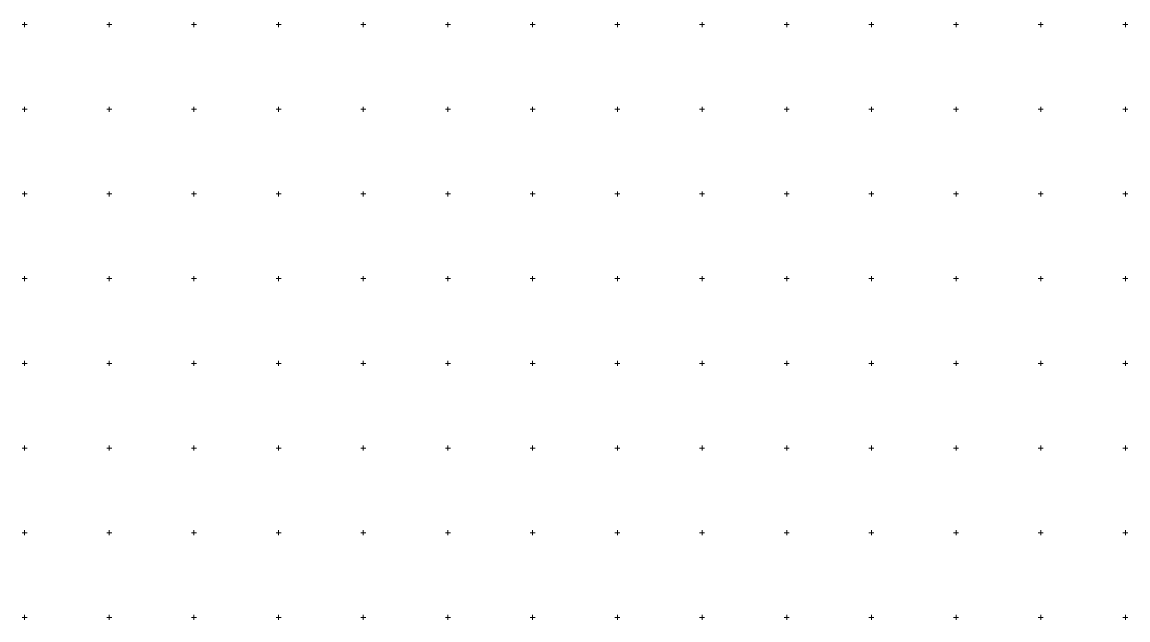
# Model space of a CAD drawing. Header units: metres. Extents: x 629572 to 645168, y 4785785 to 4790166.
# Drawn here: x 635697 to 637003, y 4788897 to 4789603 of the extents above; entities that cross this region are included whole.
import ezdxf

# ---------------------------------------------------------------- set-up
doc = ezdxf.new("R2010")
doc.units = ezdxf.units.M
doc.layers.get('0').update_dxf_attribs({"linetype": 'CONTINUOUS'})
doc.layers.add('Сетка координатная', color=7, linetype='CONTINUOUS')

# ---------------------------------------------------------------- blocks, each defined once
blk = doc.blocks.new('Крест')
at = {"color": 0, "linetype": 'Continuous', "lineweight": 0, "flags": 128}
for points in [[(-1, 0), (1, 0)], [(0, -1), (0, 1)]]:
    blk.add_lwpolyline(points, dxfattribs=at)

msp = doc.modelspace()

# ---------------------------------------------------------------- block references
at = {"layer": 'Сетка координатная', "color": 136, "linetype": 'Continuous', "true_color": 0x008080, "xscale": 3, "yscale": 3}
for p in [(635700, 4789600), (635800, 4789600), (635900, 4789600), (636000, 4789600), (636100, 4789600), (636200, 4789600), (636300, 4789600), (636400, 4789600), (636500, 4789600), (636600, 4789600), (636700, 4789600), (636800, 4789600), (636900, 4789600), (637000, 4789600), (635700, 4789500), (635800, 4789500), (635900, 4789500), (636000, 4789500), (636100, 4789500), (636200, 4789500), (636300, 4789500), (636400, 4789500), (636500, 4789500), (636600, 4789500), (636700, 4789500), (636800, 4789500), (636900, 4789500), (637000, 4789500), (635700, 4789400), (635800, 4789400), (635900, 4789400), (636000, 4789400), (636100, 4789400), (636200, 4789400), (636300, 4789400), (636400, 4789400), (636500, 4789400), (636600, 4789400), (636700, 4789400), (636800, 4789400), (636900, 4789400), (637000, 4789400), (635700, 4789300), (635800, 4789300), (635900, 4789300), (636000, 4789300), (636100, 4789300), (636200, 4789300), (636300, 4789300), (636400, 4789300), (636500, 4789300), (636600, 4789300), (636700, 4789300), (636800, 4789300), (636900, 4789300), (637000, 4789300), (635700, 4789200), (635800, 4789200), (635900, 4789200), (636000, 4789200), (636100, 4789200), (636200, 4789200), (636300, 4789200), (636400, 4789200), (636500, 4789200), (636600, 4789200), (636700, 4789200), (636800, 4789200), (636900, 4789200), (637000, 4789200), (635700, 4789100), (635800, 4789100), (635900, 4789100), (636000, 4789100), (636100, 4789100), (636200, 4789100), (636300, 4789100), (636400, 4789100), (636500, 4789100), (636600, 4789100), (636700, 4789100), (636800, 4789100), (636900, 4789100), (637000, 4789100), (635700, 4789000), (635800, 4789000), (635900, 4789000), (636000, 4789000), (636100, 4789000), (636200, 4789000), (636300, 4789000), (636400, 4789000), (636500, 4789000), (636600, 4789000), (636700, 4789000), (636800, 4789000), (636900, 4789000), (637000, 4789000), (635700, 4788900), (635800, 4788900), (635900, 4788900), (636000, 4788900), (636100, 4788900), (636200, 4788900), (636300, 4788900), (636400, 4788900), (636500, 4788900), (636600, 4788900), (636700, 4788900), (636800, 4788900), (636900, 4788900), (637000, 4788900)]:
    msp.add_blockref('Крест', p, dxfattribs=at)

doc.saveas('drawing.dxf')
